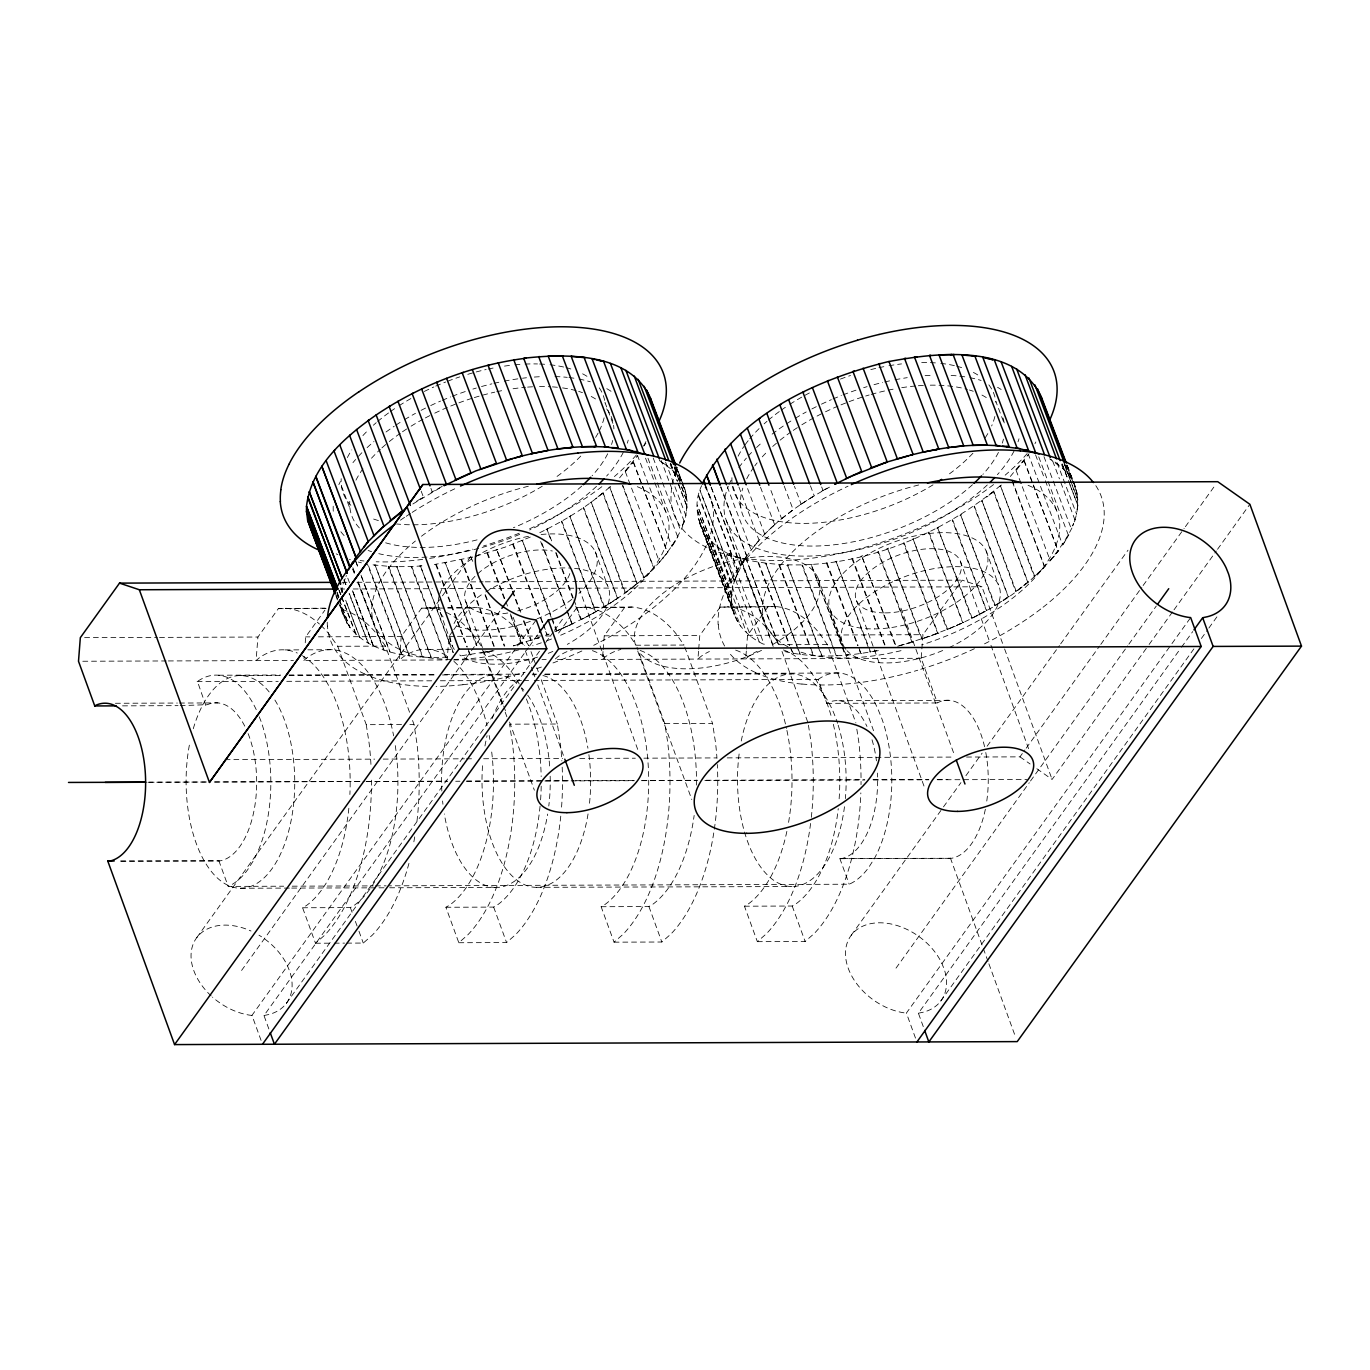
<?xml version="1.0" encoding="UTF-8"?>
<svg xmlns="http://www.w3.org/2000/svg" width="1370" height="1370" viewBox="0 0 1370 1370"><rect width="100%" height="100%" fill="white"/><g stroke="black" fill="none" stroke-linecap="round" stroke-linejoin="round"><path stroke-width="0.75" stroke-dasharray="5 3.75" d="M773.194 646.469L739.663 557.864C708.461 550.209 687.089 516.079 701.628 485.665M697.279 509.828L731.494 601.105C732.042 620.884 747.284 637.187 764.957 644.859M325.221 608.126L278.315 608.657L257.92 637.033L256.087 660.631L259.101 657.994A131.948 67.37 89.8 0 1 297.273 653.045M452.597 631.347L449 636.365L447.151 659.963L303.849 660.46L304.157 656.538M305.236 642.77L305.681 636.862L324.878 610.164M439.445 607.732L421.617 608.16L401.222 636.536L399.389 660.135L402.42 657.48A131.948 67.37 89.8 0 1 449.052 657.429M603.023 651.538L602.406 659.415L605.42 656.761A131.948 67.37 89.8 0 1 620.798 649.5M603.177 649.585L604.238 635.817L624.634 607.441L632.084 607.047A173.613 88.639 89.8 0 1 675.975 633.642L684.041 645.047L636.279 645.219L628.213 633.796A173.613 88.639 89.8 0 0 584.305 607.218L576.873 607.595L556.477 635.988M698.546 651.212L697.947 659.073L700.96 656.435A131.948 67.37 89.8 0 1 709.403 651.521M698.7 649.243L699.779 635.474L720.175 607.098L775.386 606.533A173.613 88.639 89.8 0 1 819.277 633.128L827.343 644.551L855.89 722.949M746.325 651.041L745.708 658.901L748.739 656.264A131.948 67.37 89.8 0 1 757.165 651.349M746.479 649.072L747.54 635.303L767.936 606.927L775.386 606.533M984.585 746.753A79.169 40.415 89.8 0 0 938.998 702.074L937.405 702.964L921.137 658.285L922.969 634.687L962.185 580.144L981.965 586.771L1003.885 646.982M1067.076 465.046L1075.279 486.71C1079.2 499.571 1078.258 513.63 1072.607 525.943L1075.245 519.453M731.494 601.105L731.94 591.206L734.406 581L700.07 490.597M684.486 520.84L681.849 527.313L685.873 515.685L687.124 501.317L674.468 467.855M687.072 506.164L685.702 515.326M1077.83 504.794L1076.46 513.938M680.65 480.185L680.993 481.178L672.961 470.441L659.432 460.577L667.43 466.023M1071.426 478.815L1063.719 469.071L1052.109 460.628M619.582 477.856L637.752 455.491M554.764 631.793C605.626 609.581 659.056 578.38 682.74 526.183M720.603 487.018L746.667 555.929L734.371 574.458M746.085 556.768L741.667 564.543C761.651 529.865 795.508 505.547 830.22 486.744M1010.341 476.469L1029.041 453.71M899.114 645.698C967.374 626.261 1041.2 591.206 1073.515 524.813M341.181 592.593L343.373 582.969M743.396 561.751L743.602 560.707L734.885 579.938L737.899 571.975M734.149 581.582L735.878 576.239M731.563 596.258L697.381 505.29M764.751 534.214L746.907 486.761M672.019 546.065L672.738 544.815M1062.777 544.678L1063.497 543.428M687.124 501.317L685.342 490.58L676.677 467.512M1076.7 493.303L1076.546 491.128M706.766 535.773L740.536 626.141M698.717 495.426L732.933 587.113M346.011 576.496L346.387 575.486M447.476 657.069C407.866 659.398 350.138 652.017 341.096 606.636M684.88 489.176L683.27 486.162M1075.279 486.71L1074.029 484.774M644.277 577.335L653.199 568.841M1035.052 575.948L1043.957 567.454M345.206 578.602L344.127 581.325M754.904 544.935L754.442 546.048L758.843 540.619M1068.857 534.831L1063.308 544.284M645.886 441.619L643.831 445.644M781.482 518.87L792.75 510.154M626.107 470.852L632.666 462.58M1016.865 469.482L1023.441 461.193M757.85 541.886L758.261 540.996M686.593 508.493L687.072 507.619M1034.949 443.692L1035.857 441.962M1077.368 507.123L1077.83 506.232M699.967 523.563L734.337 615.01M672.533 545.654L678.099 536.218M686.182 493.834L686.849 501.009L680.136 483.285M1076.94 492.446L1077.608 499.622L1064.199 464.19M539.78 532.69C565.159 520.275 589.665 505.53 610.472 486.316M625.867 592.285L636.348 584.151M727.059 554.781C821.829 584.065 927.473 546.613 1001.23 484.929M1016.643 590.898L1027.106 582.764M750.589 550.5L751.702 549.284M740.536 566.221L711.081 486.692M800.988 504.246L813.66 496.094M773.091 526.337L774.341 525.104M196.8 937.577L441.174 597.594M442.424 595.847L472.359 554.216M453.795 629.686L469.396 607.989L476.828 607.595A173.613 88.639 89.8 0 1 520.737 634.19L528.786 645.595L524.641 645.612M241.582 970.439L500.632 610.061M261.088 1040.429L251.96 1015.375L516.284 647.65M517.535 645.904L536.235 619.891M268.845 1028.938L263.982 1015.53L528.306 647.804M529.556 646.058L538.273 633.916M286.364 1003.319L539.472 651.195M545.705 642.513L553.189 632.101M554.439 630.371L563.173 618.23M851.232 935.265L942.252 808.642M943.485 806.896L960.952 782.612M965.936 775.677L982.136 753.123M987.136 746.188L1059.455 645.578M1060.688 643.849L1128.024 550.175M966.535 757.045L1019.965 756.856L1024.931 749.921M1026.181 748.191L1099.562 646.092M1100.812 644.362L1141.861 587.25M1143.111 585.521L1184.159 528.426M1185.392 526.697L1215.258 485.151M896.014 968.128L1029.264 782.732M1030.514 781.003L1127.664 645.869M1128.897 644.123L1156.297 606.019M1036.867 768.741L1052.091 779.444L1147.872 646.195M1149.122 644.465L1172.754 611.585M1174.004 609.838L1216.286 551.014M1217.536 549.284L1249.868 504.28M915.502 1038.118L906.392 1013.064L1170.716 645.321M1171.966 643.592L1190.667 617.579M923.277 1026.627L918.397 1013.218L1180.238 648.952M1181.488 647.222L1192.705 631.604M940.796 1001.008L1193.904 648.866M1201.387 638.471L1207.621 629.789M1208.871 628.059L1218.838 614.188M683.424 523.271L684.092 522.381M1074.183 521.901L1074.851 520.994M637.101 456.707L637.684 455.936L671.951 546.51M1027.86 455.337L1028.459 454.549L1062.726 545.123M625.508 471.229L626.518 469.978M659.775 561.803L666.933 553.155M1016.283 469.859L1017.276 468.591M1050.55 560.433L1057.691 551.767M673.287 543.873L675.033 541.732M1064.062 542.486L1065.792 540.345M591.617 501.711L590.196 502.876M604.975 606.328L616.757 598.724M982.376 500.324L980.954 501.506M995.733 604.958L1007.515 597.354M654.535 567.642L653.832 568.413L622.562 485.716M764.1 534.779L773.707 525.446M1045.293 566.272L1044.608 567.043L1011.831 480.408M633.248 462.135L667.515 552.709L668.029 551.922M1024.006 460.748L1058.274 551.322L1058.804 550.552M412.849 503.989L441.054 487.258M822.788 490.648L829.997 486.555M791.261 511.335L792.083 510.445M746.667 555.929L720.894 486.778M570.708 515.754L569.098 516.867M961.466 514.384L959.856 515.48M582.027 619.171L594.871 612.27M972.786 617.784L985.629 610.883M637.889 583.003L637.05 583.757L602.783 493.2M780.746 519.418L781.585 518.665L769.666 487.155M1028.647 581.633L1027.808 582.387L993.541 491.813M421.207 498.594L422.902 497.481M811.965 497.224L812.958 496.351M303.849 660.46L306.88 657.823A131.948 67.37 89.8 0 1 393.618 735.827M348.853 808.249A131.948 67.37 89.8 0 1 306.469 905.501L302.599 907.762L315.494 943.228L324.519 935.333A173.613 88.639 89.8 0 0 371.407 778.126M346.661 943.125L363.273 943.057L372.28 935.162A173.613 88.639 89.8 0 0 409.767 860.291M491.71 752.027A131.948 67.37 89.8 0 1 449.771 905.005L445.901 907.265L458.813 942.731L467.821 934.837A173.613 88.639 89.8 0 0 512.431 742.814L509.554 724.182L557.333 724.011L560.21 742.643A173.613 88.639 89.8 0 1 561.854 760.966M458.813 942.731L506.575 942.56L515.582 934.665A173.613 88.639 89.8 0 0 560.947 814.414M592.371 650.647A131.948 67.37 89.8 0 1 648.387 768.536A131.948 67.37 89.8 0 1 605.026 904.457L601.139 906.717L614.051 942.166L623.076 934.289A173.613 88.639 89.8 0 0 667.687 742.266L664.81 723.634L636.999 647.222M614.051 942.166L661.83 942.012L670.838 934.117A173.613 88.639 89.8 0 0 717.332 764.529M786.86 831.402A131.948 67.37 89.8 0 1 748.328 903.943L744.458 906.204L757.353 941.669L766.378 933.775A173.613 88.639 89.8 0 0 811.074 819.585M757.353 941.669L805.132 941.498L814.14 933.604A173.613 88.639 89.8 0 0 860.839 792.905M631.587 463.831L632.615 462.974M665.854 554.405L666.882 553.548M1022.362 462.461L1023.373 461.604M1056.612 553.035L1057.64 552.161M608.828 487.977L610.66 486.418M999.603 486.59L1001.419 485.031M662.395 558.566L663.731 557.487M1053.153 557.179L1054.489 556.117M547.76 528.597L545.979 529.608M557.556 630.491L571.187 624.463M938.518 527.21L936.755 528.221M948.331 629.121L961.946 623.076M602.081 493.577L595.488 498.646L597.132 497.738M992.839 492.19L986.246 497.276L987.907 496.351M618.486 597.68L617.493 598.399L583.243 507.825M800.149 504.742L801.125 504.023L794.429 486.316M1009.245 596.31L1008.269 597.012L974.001 506.455M549.147 634.036L545.465 635.286M651.863 570.074L653.028 569.252M1042.621 568.687L1043.803 567.882M647.565 574.133L649.072 573.139M1038.323 572.763L1039.83 571.752M530.241 537.091L504.965 547.195L474.277 556.665M914.064 538.547L912.163 539.438M922.883 638.694L936.977 633.659M416.771 501.146L422.2 497.738M431.122 492.481L432.218 491.813L430.728 487.874M596.738 611.328L595.642 611.996L561.375 521.422M821.897 491.094L822.976 490.426L821.486 486.504M987.496 609.958L986.4 610.609L952.15 520.035M539.163 637.512L513.408 645.681M302.599 907.762L350.36 907.591L354.248 905.33A131.948 67.37 89.8 0 0 395.039 744.013M445.901 907.265L493.662 907.094L497.55 904.834A131.948 67.37 89.8 0 0 540.328 803.334M601.139 906.717L648.918 906.546L652.788 904.286A131.948 67.37 89.8 0 0 694.162 815.424M744.458 906.204L792.22 906.032L796.09 903.772A131.948 67.37 89.8 0 0 838.252 808.625M600.522 494.741L601.807 494.005M634.789 585.315L636.074 584.579M991.281 493.371L992.582 492.618M1025.548 583.928L1026.849 583.192M180.189 705.653L207.401 704.659A79.169 40.415 89.8 0 1 245.076 726.768M534.283 680.445L818.096 679.434L826.812 703.358L828.405 702.467A79.169 40.415 89.8 0 1 866.97 726.46M629.738 589.22L631.399 588.295M1020.513 587.833L1022.157 586.925M497.858 549.507L495.889 550.26M513.408 645.955L520.514 643.746M888.633 548.12L886.647 548.89M897.692 646.297L911.29 642.376M442.185 486.384L432.029 492.018M205.825 705.55L197.468 681.455A106.894 54.577 89.8 0 1 256.395 709.985M818.096 679.434L818.455 679.263A106.894 54.577 89.8 0 1 877.382 707.776L881.869 718.719A106.894 54.577 89.8 0 1 874.214 858.784L868.666 867.518A106.894 54.577 89.8 0 1 849.194 884.215L388.258 885.842M573.139 623.658L571.958 624.24L566.752 610.472M963.898 622.271L962.733 622.87L928.466 532.296M615.01 599.82L616.397 599.169M1005.786 598.433L1007.155 597.782M521.405 540.825L523.306 539.934M609.342 603.468L611.106 602.663M1000.1 602.081L1001.864 601.276M472.65 557.093L434.307 564.56M862.792 555.723L860.771 556.34M548.223 634.378L546.99 634.892L543.256 625.045M938.981 632.991L937.748 633.505L903.481 542.931M492.635 650.784L458.248 656.264M876.646 650.699C845.41 656.983 812.77 658.525 781.79 650.853L808.112 723.12M592.987 613.263L594.426 612.698M983.746 611.876L985.184 611.311M586.805 616.551L588.638 615.883M977.563 615.181L979.396 614.496M446.346 562.573L444.342 563.019M837.104 561.203L835.101 561.649M522.535 643.249L521.268 643.677L510.085 614.137M913.293 641.862L912.026 642.29L877.759 551.716M446.637 657.069L445.438 657.172L411.171 566.598L392.573 566.701L371.219 564.697M569.184 625.319L570.656 624.874M959.942 623.932L961.415 623.487M469.996 557.727L472.016 557.111M562.642 628.213L564.491 627.665M953.4 626.826L955.267 626.278M421.943 565.896L411.171 566.598M812.187 564.406L810.235 564.68M423.604 657.069L422.474 657.052L388.224 566.478M846.968 655.1L848.441 654.723L846.437 654.98M934.922 634.361L936.395 634.036M263.982 1015.53L268.657 1014.536A55.553 39.045 35.7 0 0 289.806 971.604L287.426 965.679A55.553 39.045 35.7 0 0 258.964 935.179M918.397 1013.218L923.089 1012.225A55.553 39.045 35.7 0 0 944.238 969.292L941.858 963.35A55.553 39.045 35.7 0 0 878.821 922.798A55.553 39.045 35.7 0 0 847.174 965.011A55.553 39.045 35.7 0 0 904.697 1012.927L906.392 1013.064M537.382 638.146L539.232 637.769L532.125 640.081M928.158 636.776L929.99 636.382M480.613 653.147L494.005 650.716M397.797 566.649L395.93 566.752M788.555 565.279L786.705 565.365M878.341 650.647L871.371 651.76M471.16 654.723L469.91 654.928L467.684 649.038M861.935 653.353L860.685 653.558L858.442 647.65M402.592 654.723L401.564 654.586L367.314 564.012M518.442 644.294L519.881 644.088M909.218 642.924L910.639 642.718M419.46 566.05L421.412 565.793M902.368 644.79L904.166 644.568M375.996 565.176L374.267 565.074M766.755 563.789L765.042 563.704M837.395 655.699L836.197 655.785L801.929 565.211M384.062 650.065L357.844 582.866M120.92 861.25L219.885 860.874A79.169 40.415 89.8 0 0 253.364 813.746A79.169 40.415 89.8 0 0 248.038 733.412M985.355 809.242A79.169 40.415 89.8 0 1 951.465 858.288L839.81 858.442L840.872 858.682A79.169 40.415 89.8 0 0 877.502 773.091M485.888 652.086L487.583 652.034M747.54 560.279L739.663 557.864M341.969 582.336L348.374 582.301M356.936 582.284L483.113 581.839M485.254 581.822L577.215 581.496M579.356 581.496L962.185 580.144M340.359 589.031L344.641 589.014M353.186 588.98L432.321 588.706M440.883 588.672L481.521 588.535M490.066 588.501L981.965 586.771M447.75 607.698L476.828 607.595M584.305 607.218L632.084 607.047M278.315 608.657L326.094 608.486M421.617 608.16L469.396 607.989M576.873 607.595L624.634 607.441M720.175 607.098L767.936 606.927M84.615 637.649L157.362 637.392M159.502 637.392L257.92 637.033M305.681 636.862L309.928 636.862M318.422 636.827L401.222 636.536M449 636.365L455.319 636.331M457.426 636.331L543.822 636.022M545.928 636.022L552.264 635.988M604.238 635.817L699.779 635.474M747.54 635.303L922.969 634.687M320.94 625.422A173.613 88.639 89.8 0 1 329.656 634.858L337.722 646.28L385.484 646.109L409.63 712.451M827.343 644.551L779.581 644.705L771.515 633.3A173.613 88.639 89.8 0 0 727.607 606.704M285.046 649.911L299.585 649.86M307.89 649.825L332.807 649.74M428.348 649.397L453.264 649.312M82.782 661.248L166.215 660.956M168.356 660.939L293.471 660.511M453.487 659.946L533.564 659.655M541.989 659.621L546.202 659.604M921.137 658.285L554.644 659.587L557.659 656.932A131.948 67.37 89.8 0 1 573.037 649.671M218.498 675.222L280.388 674.999M288.916 674.965L436.174 674.451M444.702 674.417L523.665 674.143M532.194 674.108L536.458 674.091M545.003 674.057L839.485 673.012M240.212 675.598L280.662 675.478M289.19 675.444L433.965 674.999M442.476 674.965L495.7 674.811M544.644 674.656L791.62 673.903M197.109 681.626L278.196 681.352M286.741 681.318L431.858 680.804M440.387 680.77L521.473 680.479M523.614 680.479L532.142 680.445M115.405 703.272L177.329 703.05M179.47 703.05L217.916 702.913M838.902 700.721L949.496 700.327M122.529 705.858L178.049 705.653M826.812 703.358L937.405 702.964M337.722 646.28L366.252 724.679L401.564 724.559M409.87 724.524L414.031 724.507L416.908 743.156A173.613 88.639 89.8 0 1 416.754 822.993M664.81 723.634L712.571 723.463L715.448 742.095A173.613 88.639 89.8 0 1 716.972 758.363M225.091 759.665L374.661 759.134M383.206 759.1L464.396 758.809M466.536 758.809L475.082 758.774M483.627 758.74L562.693 758.466M579.784 758.398L635.337 758.209M643.883 758.175L716.544 757.918M727.23 757.884L953.725 757.079M147.977 782.236L205.723 782.03M214.268 781.996L363.975 781.465M366.115 781.465L447.391 781.174M466.639 781.106L543.633 780.831M545.774 780.831L573.568 780.729M575.708 780.712L633.454 780.506M641.999 780.489L697.604 780.283M706.167 780.249L864.436 779.701M872.981 779.667L928.586 779.479M937.149 779.444L947.834 779.41M149.159 782.201L206.459 782.013M214.953 781.996L364.163 781.534M366.287 781.534L447.356 781.277M455.679 781.26L459.926 781.242M466.571 781.225L542.726 780.986M544.866 780.986L634.464 780.712M641.503 780.677L696.97 780.506M704.865 780.489L864.881 779.992M873.409 779.975L928.877 779.804M937.405 779.77L1027.021 779.496M120.577 860.976L219.166 860.891M840.153 858.699L950.746 858.305M218.823 860.634L228.208 886.407L283.693 886.202M292.221 886.184L373.308 885.893M375.449 885.876L386.117 885.842M240.623 888.239L289.601 888.085M291.724 888.085L376.887 887.829M379.028 887.811L387.539 887.794M389.662 887.777L496.128 887.452A106.329 54.32 89.8 0 0 547.64 814.054M536.526 887.332L792.031 886.544M315.494 943.228L332.122 943.176M334.194 943.159L344.572 943.125M814.362 655.682L813.249 655.665L810.269 647.787M1049.728 458.881L1051.458 460.183M368.427 643.232L349.076 593.638M251.96 1015.375L250.265 1015.239A55.553 39.045 35.7 0 1 212.521 997.137M1051.698 459.978L1050.636 459.549M729.217 553.514L730.535 553.96M793.35 653.336L790.096 647.291M1062.88 468.506L1068.377 474.705M672.105 469.876L677.602 476.075M356.063 634.344L341.318 596.481M745.725 559.713L747.266 559.987M358.324 562.042L361.423 562.813M1057.126 463.985L1058.188 464.653M666.351 465.372L667.378 465.663M737.574 621.689L703.358 530.687M350.377 559.731L349.384 559.303M336.198 553.84L337.859 554.662M1076.563 491.659L1066.888 466.023M732.847 609.907L698.357 518.716M716.938 545.825L750.623 636.262M700.241 524.025L699.693 523.117M1019.965 756.856L1030.103 763.981M1055.02 462.067L1058.137 464.276M759.203 641.845L724.61 551.031M731.683 595.71L697.261 504.999M697.518 510.856L731.785 601.413M1074.988 520.035L1060.123 480.733M734.406 581L700.036 490.289M684.212 521.422L661.196 460.491M481.024 645.767L472.958 634.344A173.613 88.639 89.8 0 0 444.394 611.551M385.484 646.109L377.418 634.687A173.613 88.639 89.8 0 0 339.315 608.914M1074.885 486.453L1074.388 485.494M684.127 487.823L683.63 486.881M698.666 496.539L732.95 586.394M259.238 716.801L260.882 720.911A106.894 54.577 89.8 0 1 253.227 860.976L247.679 869.71A106.894 54.577 89.8 0 1 228.208 886.407M1067.042 465.355L1073.755 483.096M1064.439 463.368L1068.908 475.202M711.047 487.018L740.947 565.622M705.327 484.723L738.122 571.204M698.563 518.973L732.83 609.393M676.266 466.725L682.996 484.466M674.417 466.725L678.15 476.572M336.095 595.042L337.585 598.981M340.565 606.841L342.055 610.78M1067.453 466.125L1075.638 487.788M1066.22 465.081L1071.768 479.791M1065.124 465.046L1068.857 474.893M1064.49 464.498L1077.899 499.947M1062.212 464.122L1077.865 505.462L1068.771 481.675M1062.092 463.933L1068.035 479.705M1061.664 464.601L1063.206 468.951M1057.092 462.752L1076.632 514.315M1052.708 461.073L1059.438 478.849M1043.974 456.638L1071.545 529.488M1038.717 456.826L1068.446 535.413M1035.532 454.789L1044.591 478.764M1045.361 480.75L1057.452 512.722M1016.095 470.321L1050.362 560.895M1034.761 576.428L1000.494 485.853L1034.282 576.736M1016.249 591.378L981.982 500.803L1015.735 591.669M995.236 605.42L960.627 514.949L994.688 605.677M972.221 618.23L937.611 527.741L971.638 618.452M947.68 629.532L913.088 539.009L947.098 629.703M922.181 639.071L887.606 548.514L921.599 639.191M895.552 644.654L861.747 556.049L895.004 644.739M851.883 558.446L884.66 645.082M810.423 485.785L814.157 495.632M870.601 652.051L836.077 561.426L870.07 652.069M826.418 562.984L857.706 645.681M784.205 486.042L793.144 509.674M841.933 645.338L811.177 564.543L841.471 645.304M842.687 647.308L845.667 655.185M760.487 487.223L774.632 524.624M822.051 655.99L787.596 565.313L821.606 655.905M778.982 565.091L809.516 645.818M738.909 487.001L759.031 540.157M800.268 654.449L766.018 563.875L799.892 654.312M740.793 507.345L732.231 484.706A138.884 68.106 -20.7 0 1 732.128 475.373M758.072 562.625L789.36 645.321M727.282 486.727L751.12 549.918M778.605 644.671L746.479 559.851L779.05 646.452M726.254 520.394L764.785 622.288M740.142 557.915L773.519 646.452M705.071 484.929L737.848 571.564M729.902 553.908L764.169 644.465M711.921 541.527L746.513 632.546M699.488 522.689L734.149 614.017M676.318 467.547L681.524 481.315M682.277 483.285L685.925 494.69M675.838 466.947L681.335 481.212M682.072 483.182L685.771 492.515M675.598 466.862L680.993 481.178M675.102 468.403L678.081 476.28M674.177 467.53L679.4 481.315M670.701 463.539L677.414 481.247M678.15 483.216L687.089 506.849L678.013 483.062M670.581 463.334L677.277 481.093M670.153 464.019L672.447 470.321M665.597 462.169L685.873 515.685M653.216 458.008L680.77 530.858M647.959 458.214L677.739 536.971M645.527 458.162L666.676 514.11M612.87 423.364L605.026 402.609A138.884 68.106 -20.7 0 1 605.335 406.256M625.337 471.691L659.604 562.265M643.986 577.797L609.736 487.223L643.523 578.123M625.473 592.748L591.223 502.191L624.96 593.039M604.478 606.79L569.869 516.336L603.93 607.047M551.665 540.859L546.835 529.111L551.288 540.944M556.134 552.675L573.259 597.954M573.996 599.923L581.445 619.617M540.671 541.561L565.998 608.503M556.922 630.919L522.312 540.396L551.151 617.288M512.722 544.318L542.52 623.076M512.055 589.254L496.83 549.901L511.626 589.323M512.808 591.223L520.994 612.887M523.974 620.764L531.423 640.458M487.001 553.103L504.879 600.351M472.77 561.375L470.972 557.419L472.462 561.375M485.425 594.854L504.794 646.041M461.125 559.833L493.902 646.469M421.155 491.111L423.381 497.019M476.863 645.544L445.301 562.813L476.349 645.561M435.66 564.371L466.93 647.068M453.419 652.634L420.402 565.93L452.922 652.599M431.276 657.377L396.838 566.701L430.848 657.292M409.51 655.836L375.106 565.125L409.133 655.699M341.455 486.093L350.035 508.732M355.806 561.392L358.05 567.3M361.029 575.177L390.073 651.966M352.861 567.728L354.385 571.718M358.152 581.719L374.027 623.675M353.083 569.149L354.573 573.071M358.272 582.918L383.497 649.791M352.638 569.098L354.128 573.037M349.555 582.849L346.507 574.784M352.535 590.727L373.393 645.852M344.23 579.938L346.456 585.846M349.436 593.707L367.999 642.872M343.853 579.87L346.096 585.778M342.74 592.354L340.428 586.343L342.671 592.131M359.865 637.649L345.634 600.077L359.711 637.375M339.041 590.162L340.89 594.597M341.627 596.567L355.755 633.933M339.092 590.573L340.582 594.511M337.123 592.319L339.366 598.21M337.02 592.645L339.246 598.553M337.106 594.049L338.595 597.988M339.349 599.957L349.778 627.529M337.089 593.792L338.578 597.731M339.315 599.7L349.71 627.237M340.342 605.454L347.209 623.624L340.102 605.352M335.941 595.727L337.397 599.974M338.167 601.635L343.579 616.397M1024.161 460.406L1058.274 551.134M1012.053 480.048L1044.642 566.837M993.849 491.453L1027.911 582.181M974.378 506.095L1008.406 596.806M952.595 519.71L986.606 610.404M928.963 531.988L962.956 622.665M904.012 542.657L938.022 633.317M878.324 551.476L912.334 642.102M852.465 558.258L884.986 644.928M827 562.83L858.065 645.544M858.802 647.513L861.011 653.421M842.207 647.274L845.17 655.151M802.512 565.108L836.539 655.682M779.53 565.056L809.893 645.749M810.629 647.702L813.592 655.579M758.586 562.642L789.702 645.27M790.456 647.239L792.665 653.147M633.402 461.793L667.498 552.521M622.768 485.374L653.884 568.225M603.091 492.84L637.136 583.551M583.62 507.482L617.647 598.193M561.82 521.097L595.83 611.791M555.723 552.778L572.746 598.142M575.691 606.019L580.88 619.822M541.886 543.222L566.272 608.28M567.026 610.249L572.198 624.052M551.887 619.257L556.323 631.09M513.253 544.044L542.811 622.87M543.547 624.84L547.246 634.687M512.363 591.292L519.761 611.003M523.443 620.867L530.841 640.578M487.566 552.863L507.517 606.054M510.479 613.931L521.559 643.489M485.014 594.871L504.228 646.109M461.707 559.628L494.228 646.297M436.242 564.217L467.29 646.914M468.043 648.883L470.252 654.792M411.736 566.495L445.781 657.052M388.772 566.426L422.833 656.966M368.564 565.981L401.907 654.517M355.72 561.238L357.93 567.146M361.629 576.976L389.765 651.778M986.143 550.928L998.524 584.939M1004.621 648.986L1052.091 779.444M960.319 561.118L990.236 643.335M990.972 645.338L1029.658 751.616M900.963 608.177L954.787 756.052M856.438 600.454L925.041 788.949M950.403 858.048L988.164 961.808M988.9 963.795L1015.769 1037.621M830.614 610.643L842.995 644.654M818.078 578.226L873.563 730.707M839.81 858.442L849.194 884.215M792.22 906.032L805.132 941.498M684.777 647.068L712.571 723.463M637.735 651.092L691.781 799.549M595.265 551.785L607.646 585.795M579.133 588.449L638.249 750.88M648.918 906.546L661.83 942.012M530.995 651.623L536.115 665.7M536.835 667.721L538.307 671.728M541.236 679.777L557.333 724.011M513.151 617.271L523.135 644.705M525.327 650.733L532.639 670.803M533.358 672.824L534.831 676.831M537.742 684.863L564.063 757.165M465.766 601.721L502.978 703.992M503.715 705.995L506.626 714.01M509.554 722.041L534.369 790.216M482.48 649.791L502.242 704.077M505.17 712.109L508.099 720.158M440.13 612.322L452.511 646.332M493.662 907.094L506.575 942.56M412.558 720.5L414.031 724.507M350.36 907.591L352.518 913.499M355.378 921.393L358.255 929.271M358.974 931.24L363.273 943.057M856.832 729.165L858.75 741.581A173.613 88.639 89.8 0 1 861.028 784.65M808.437 725.192L810.989 741.752A173.613 88.639 89.8 0 1 811.297 817.582M366.252 724.679L369.129 743.311A173.613 88.639 89.8 0 1 371.013 765.744M453.949 661.385A131.948 67.37 89.8 0 1 487.018 725.535M489.158 735.485A131.948 67.37 89.8 0 1 489.895 739.56M484.894 651.024A131.948 67.37 89.8 0 1 520.412 686.164M521.319 687.894A131.948 67.37 89.8 0 1 523.066 691.439M526.371 698.94A131.948 67.37 89.8 0 1 541.184 776.567M541.201 786.157A131.948 67.37 89.8 0 1 540.482 801.433M414.733 836.882A173.613 88.639 89.8 0 1 413.312 844.656M640.132 650.476A131.948 67.37 89.8 0 1 696.439 785.609M985.783 752.524A79.169 40.415 89.8 0 1 986.417 803.402M872.022 739.783A79.169 40.415 89.8 0 1 876.44 760.847M735.673 650.133A131.948 67.37 89.8 0 1 786.483 728.412M786.911 730.415A131.948 67.37 89.8 0 1 788.418 823.319M783.434 649.962A131.948 67.37 89.8 0 1 831.847 718.496M833.337 724.302A131.948 67.37 89.8 0 1 838.868 802.272M429.067 607.766A173.613 88.639 89.8 0 1 440.592 610.112M562.179 767.131A173.613 88.639 89.8 0 1 561.306 810.355M845.872 649.329A83.33 41.288 -20 0 1 893.223 581.548A83.33 41.288 -20 0 1 995.168 579.698A83.33 41.288 -20 0 1 949.581 647.428M942.68 650.527A83.33 41.288 -20 0 1 847.105 650.75M541.133 534.488A83.33 41.288 -20 0 1 578.996 593.33M571.838 599.341A83.33 41.288 -20 0 1 535.43 619.48M530.327 621.381A83.33 41.288 -20 0 1 454.36 625.062M443.109 616.945A83.33 41.288 -20 0 1 439.256 595.676M439.736 594.169A83.33 41.288 -20 0 1 471.64 559.046M475.099 556.854A83.33 41.288 -20 0 1 531.012 535.875M574.578 568.379A83.33 41.288 -20 0 1 567.283 644.379M552.846 651.435A83.33 41.288 -20 0 1 547.812 653.49M537.537 657.12A83.33 41.288 -20 0 1 459.738 654.98M454.343 649.466A83.33 41.288 -20 0 1 450.507 637.495M454.035 623.555A83.33 41.288 -20 0 1 484.021 593.056M485.733 591.96A83.33 41.288 -20 0 1 570.622 568.071M302.393 655.716A131.948 67.37 89.8 0 1 349.881 794.497M635.543 645.116A97.219 48.173 -20 0 1 702.416 570.622A97.219 48.173 -20 0 1 813.42 571.05A97.219 48.173 -20 0 1 770.711 645.63M761.532 650.373A97.219 48.173 -20 0 1 639.516 652.582M211.185 995.921A55.553 39.045 35.7 0 1 195.362 939.683A55.553 39.045 35.7 0 1 251.001 931.018M285.765 608.263A173.613 88.639 89.8 0 1 319.433 624.035M569.817 573.585A55.553 27.52 -20 0 1 514.675 611.636M507.773 613.006A55.553 27.52 -20 0 1 469.927 582.216A55.553 27.52 -20 0 1 552.35 550.997M705.036 487.052A202.88 99.496 -20.7 0 1 713.325 511.695A202.332 99.205 -20.7 0 1 712.862 523.546A202.948 99.53 -20.7 0 1 706.714 544.506A202.88 99.496 -20.7 0 1 679.571 583.826A202.948 99.53 -20.7 0 1 651.281 609.41A202.332 99.205 -20.7 0 1 634.533 621.552A202.88 99.496 -20.7 0 1 593.707 645.304M462.889 684.709A202.948 99.53 -20.7 0 0 505.359 677.345A202.332 99.205 -20.7 0 0 525.172 672.156M637.307 486.692A156.248 76.617 -20.7 0 1 558.258 636.245M551.545 638.985A156.248 76.617 -20.7 0 1 546.442 640.937M541.321 642.804A156.248 76.617 -20.7 0 1 532.724 645.715M518.905 649.825A156.248 76.617 -20.7 0 1 454.515 659.381M450.833 659.381A156.248 76.617 -20.7 0 1 415.418 540.996M421.463 536.235A156.248 76.617 -20.7 0 1 528.717 486.144M581.856 650.99A202.88 99.496 -20.7 0 1 552.11 663.268M541.39 667.053A202.88 99.496 -20.7 0 1 535.995 668.834M462.94 684.726A202.88 99.496 -20.7 0 1 436.105 686.421M427.56 686.404A202.88 99.496 -20.7 0 1 411.171 685.497A202.948 99.53 -20.7 0 1 378.462 679.229A202.332 99.205 -20.7 0 1 364.643 674.023M364.762 674.006A202.88 99.496 -20.7 0 1 327.498 626.073M406.239 516.302A202.88 99.496 -20.7 0 1 410.64 513.373M412.13 512.414A202.88 99.496 -20.7 0 1 457.203 487.651M400.434 520.189A202.332 99.205 -20.7 0 1 406.171 516.233M327.379 626.09A202.332 99.205 -20.7 0 1 327.259 622.203M628.231 440.147A156.248 76.617 -20.7 0 1 627.254 443.195M623.264 452.442A156.248 76.617 -20.7 0 1 606.619 476.058M596.515 486.35A156.248 76.617 -20.7 0 1 529.659 529.967M519.727 534.351A156.248 76.617 -20.7 0 1 482.103 547.452M478.644 548.394A156.248 76.617 -20.7 0 1 378.771 553.668M371.544 551.63A156.248 76.617 -20.7 0 1 368.136 550.466M344.11 535.567A156.248 76.617 -20.7 0 1 340.531 531.269M333.27 511.215A156.248 76.617 -20.7 0 1 333.252 505.599M338.852 484.655A156.248 76.617 -20.7 0 1 340.359 481.538M352.946 462.649A156.248 76.617 -20.7 0 1 355.618 459.498M358.426 456.364A156.248 76.617 -20.7 0 1 362.005 452.597M367.109 447.63A156.248 76.617 -20.7 0 1 373.976 441.517M386.049 431.995A156.248 76.617 -20.7 0 1 394.217 426.258M395.896 425.128A156.248 76.617 -20.7 0 1 402.797 420.71M404.561 419.631A156.248 76.617 -20.7 0 1 415.47 413.346M421.087 410.349A156.248 76.617 -20.7 0 1 425.864 407.917M430.711 405.554A156.248 76.617 -20.7 0 1 440.575 401.067M442.236 400.348A156.248 76.617 -20.7 0 1 450.627 396.906M452.323 396.238A156.248 76.617 -20.7 0 1 465.988 391.306M472.89 389.08A156.248 76.617 -20.7 0 1 476.332 388.018M481.521 386.528A156.248 76.617 -20.7 0 1 491.899 383.84M493.971 383.343A156.248 76.617 -20.7 0 1 502.208 381.545M504.263 381.134A156.248 76.617 -20.7 0 1 518.494 378.754M522.501 378.223A156.248 76.617 -20.7 0 1 526.474 377.76M534.317 377.058A156.248 76.617 -20.7 0 1 542.006 376.63M554.987 376.562A156.248 76.617 -20.7 0 1 567.249 377.349M568.944 377.538A156.248 76.617 -20.7 0 1 577.13 378.719M579.116 379.079A156.248 76.617 -20.7 0 1 590.316 381.802M606.773 388.669A156.248 76.617 -20.7 0 1 613.726 393.241M613.589 425.265A138.884 68.106 -20.7 0 1 613.897 428.896M612.681 440.489A138.884 68.106 -20.7 0 1 611.551 444.479M607.681 453.812A138.884 68.106 -20.7 0 1 592.114 475.75M581.685 486.11A138.884 68.106 -20.7 0 1 513.39 527.741M477.068 539.866A138.884 68.106 -20.7 0 1 384.97 542.606M359.385 527.929A138.884 68.106 -20.7 0 1 349.761 501.317M355.943 480.185A138.884 68.106 -20.7 0 1 362.947 468.746M371.493 458.231A138.884 68.106 -20.7 0 1 380.346 449.326M381.939 447.87A138.884 68.106 -20.7 0 1 387.778 442.818M389.303 441.568A138.884 68.106 -20.7 0 1 400.759 432.971M402.472 431.79A138.884 68.106 -20.7 0 1 407.712 428.296M411.103 426.156A138.884 68.106 -20.7 0 1 423.553 418.929M425.385 417.936A138.884 68.106 -20.7 0 1 432.869 414.082M434.769 413.158A138.884 68.106 -20.7 0 1 472.342 398.208M474.345 397.591A138.884 68.106 -20.7 0 1 494.724 392.162M496.745 391.717A138.884 68.106 -20.7 0 1 504.794 390.108M513.065 388.755A138.884 68.106 -20.7 0 1 525.549 387.282M527.587 387.111A138.884 68.106 -20.7 0 1 535.601 386.665M539.506 386.563A138.884 68.106 -20.7 0 1 550.329 386.751M552.435 386.871A138.884 68.106 -20.7 0 1 560.621 387.642M562.59 387.898A138.884 68.106 -20.7 0 1 576.65 390.81M578.654 391.392A138.884 68.106 -20.7 0 1 582.49 392.676M591.206 396.461A138.884 68.106 -20.7 0 1 596.652 399.697M606.653 408.876A138.884 68.106 -20.7 0 1 613.263 423.296M645.886 443.246A202.88 99.496 -20.7 0 1 643.677 446.192M636.416 454.96A202.88 99.496 -20.7 0 1 628.248 463.694A202.948 99.53 -20.7 0 1 614.394 476.554M529.642 528.734A202.88 99.496 -20.7 0 0 587.473 496.967A202.332 99.205 -20.7 0 0 602.817 485.939M519.196 533.204A202.88 99.496 -20.7 0 1 483.524 545.962M429.7 558.395A202.948 99.53 -20.7 0 0 458.214 552.846A202.332 99.205 -20.7 0 0 472.65 549.147M422.696 559.388A202.948 99.53 -20.7 0 1 415.761 560.21A202.88 99.496 -20.7 0 1 376.185 561.769M363.975 560.981A202.88 99.496 -20.7 0 1 360.053 560.57M604.101 417.85A138.884 68.106 -20.7 0 1 599.101 431.156M598.108 433.074A138.884 68.106 -20.7 0 1 593.433 440.695M580.743 456.107A138.884 68.106 -20.7 0 1 554.302 478.37M542.229 486.247A138.884 68.106 -20.7 0 1 396.444 523.939M378.394 520.549A138.884 68.106 -20.7 0 1 370.705 517.98M350.823 505.29A138.884 68.106 -20.7 0 1 341.199 478.678M347.381 457.546A138.884 68.106 -20.7 0 1 351.782 449.908M362.93 435.591A138.884 68.106 -20.7 0 1 368.701 429.615M373.359 425.231A138.884 68.106 -20.7 0 1 376.219 422.696M377.709 421.446A138.884 68.106 -20.7 0 1 388.806 412.747M390.484 411.531A138.884 68.106 -20.7 0 1 397.386 406.804M399.149 405.657A138.884 68.106 -20.7 0 1 411.342 398.293M424.306 391.443A138.884 68.106 -20.7 0 1 433.828 386.974M435.763 386.1A138.884 68.106 -20.7 0 1 445.661 382.007M447.665 381.22A138.884 68.106 -20.7 0 1 459.755 376.887M467.804 374.335A138.884 68.106 -20.7 0 1 486.162 369.506M488.182 369.061A138.884 68.106 -20.7 0 1 496.231 367.468M504.502 366.098A138.884 68.106 -20.7 0 1 512.86 365.054M514.932 364.831A138.884 68.106 -20.7 0 1 523.066 364.197M525.07 364.095A138.884 68.106 -20.7 0 1 537.468 363.94M539.626 364.009A138.884 68.106 -20.7 0 1 548.017 364.557M550.055 364.762A138.884 68.106 -20.7 0 1 563.978 367.109M566.05 367.622A138.884 68.106 -20.7 0 1 572.026 369.369M582.627 373.822A138.884 68.106 -20.7 0 1 589.768 378.24M599.272 387.864A138.884 68.106 -20.7 0 1 604.701 400.639M1095.812 485.665A202.88 99.496 -20.7 0 1 1104.1 510.308A202.332 99.205 -20.7 0 1 1103.621 522.176A202.948 99.53 -20.7 0 1 1097.473 543.137A202.88 99.496 -20.7 0 1 1070.33 582.456A202.948 99.53 -20.7 0 1 1042.039 608.04M984.516 643.849A202.88 99.496 -20.7 0 0 1025.359 620.079A202.332 99.205 -20.7 0 0 1042.022 608.057M974.395 648.729A202.88 99.496 -20.7 0 1 917.797 670.153M801.981 684.024A202.88 99.496 -20.7 0 0 853.767 683.27A202.948 99.53 -20.7 0 0 896.117 675.975A202.332 99.205 -20.7 0 0 917.746 670.238M755.589 672.55A202.88 99.496 -20.7 0 1 728.84 652.36M724.627 646.041A202.88 99.496 -20.7 0 1 718.325 624.617M726.956 587.524A202.88 99.496 -20.7 0 1 752.079 552.487A202.948 99.53 -20.7 0 1 780.266 526.936A202.332 99.205 -20.7 0 1 796.929 514.846A202.88 99.496 -20.7 0 1 848.03 486.196M801.929 684.092A202.948 99.53 -20.7 0 1 769.238 677.842A202.332 99.205 -20.7 0 1 755.401 672.636M726.853 587.524A202.948 99.53 -20.7 0 0 718.668 612.801A202.332 99.205 -20.7 0 0 718.137 624.703M1028.065 485.305A156.248 76.617 -20.7 0 1 1047.022 562.368A156.248 76.617 -20.7 0 1 921.77 644.876M901.032 650.664A156.248 76.617 -20.7 0 1 797.443 650.973M788.058 646.863A156.248 76.617 -20.7 0 1 781.825 563.687A156.248 76.617 -20.7 0 1 919.475 484.774M1019.006 438.777A156.248 76.617 -20.7 0 1 1018.013 441.808M1014.023 451.072A156.248 76.617 -20.7 0 1 997.377 474.688M987.273 484.98A156.248 76.617 -20.7 0 1 805.817 556.117A156.248 76.617 -20.7 0 1 728.292 486.35M728.926 484.826A156.248 76.617 -20.7 0 1 732.813 477.034M738.858 467.581A156.248 76.617 -20.7 0 1 746.376 458.111M749.184 454.977A156.248 76.617 -20.7 0 1 751.548 452.477M756.565 447.493A156.248 76.617 -20.7 0 1 761.925 442.561M772.132 434.136A156.248 76.617 -20.7 0 1 784.976 424.871M786.671 423.758A156.248 76.617 -20.7 0 1 793.572 419.34M795.336 418.261A156.248 76.617 -20.7 0 1 806.228 411.959M811.862 408.962A156.248 76.617 -20.7 0 1 816.623 406.53M821.469 404.167A156.248 76.617 -20.7 0 1 831.333 399.68M832.994 398.978A156.248 76.617 -20.7 0 1 841.385 395.519M843.081 394.868A156.248 76.617 -20.7 0 1 856.747 389.919M863.648 387.693A156.248 76.617 -20.7 0 1 867.107 386.648M874.026 384.679A156.248 76.617 -20.7 0 1 882.657 382.453M884.729 381.956A156.248 76.617 -20.7 0 1 892.983 380.158M895.038 379.764A156.248 76.617 -20.7 0 1 907.248 377.658M925.093 375.671A156.248 76.617 -20.7 0 1 932.764 375.243M951.105 375.414A156.248 76.617 -20.7 0 1 967.905 377.332M969.874 377.692A156.248 76.617 -20.7 0 1 981.091 380.432M997.548 387.299A156.248 76.617 -20.7 0 1 1001.162 389.491M1003.028 418.055A138.884 68.106 -20.7 0 1 1004.347 423.878L995.784 401.239A138.884 68.106 -20.7 0 1 996.11 404.869M1003.439 439.102A138.884 68.106 -20.7 0 1 1002.309 443.092M998.439 452.425A138.884 68.106 -20.7 0 1 982.889 474.38M972.46 484.74A138.884 68.106 -20.7 0 1 814.876 546.048A138.884 68.106 -20.7 0 1 742.831 488.131M746.718 478.798A138.884 68.106 -20.7 0 1 753.723 467.375M754.801 465.886A138.884 68.106 -20.7 0 1 757.113 462.872M762.268 456.861A138.884 68.106 -20.7 0 1 766.532 452.357M772.697 446.483A138.884 68.106 -20.7 0 1 778.537 441.448M780.078 440.181A138.884 68.106 -20.7 0 1 791.517 431.584M793.23 430.403A138.884 68.106 -20.7 0 1 798.487 426.909M801.861 424.786A138.884 68.106 -20.7 0 1 823.644 412.712M825.528 411.788A138.884 68.106 -20.7 0 1 839.022 405.691M840.992 404.869A138.884 68.106 -20.7 0 1 869.162 394.988M871.2 394.406A138.884 68.106 -20.7 0 1 895.552 388.72M901.734 387.676A138.884 68.106 -20.7 0 1 916.307 385.912M918.362 385.741A138.884 68.106 -20.7 0 1 926.377 385.278M930.264 385.175A138.884 68.106 -20.7 0 1 967.425 389.423M969.412 390.005A138.884 68.106 -20.7 0 1 973.265 391.289M981.965 395.074A138.884 68.106 -20.7 0 1 987.428 398.327M1027.192 453.59A202.88 99.496 -20.7 0 1 1019.023 462.306A202.948 99.53 -20.7 0 1 1005.152 475.167M748.91 558.96A202.948 99.53 -20.7 0 1 722.093 553.343A202.332 99.205 -20.7 0 1 708.29 548.103A202.88 99.496 -20.7 0 1 671.043 500.17A202.332 99.205 -20.7 0 1 671.642 488.491M672.242 484.209A202.948 99.53 -20.7 0 1 677.688 467.341M993.575 484.552A202.332 99.205 -20.7 0 1 978.197 495.632A202.88 99.496 -20.7 0 1 870.686 545.654A202.332 99.205 -20.7 0 1 848.989 551.459A202.948 99.53 -20.7 0 1 806.519 558.823A202.88 99.496 -20.7 0 1 748.876 558.943M994.877 416.463A138.884 68.106 -20.7 0 1 991.64 426.001M987.804 433.588A138.884 68.106 -20.7 0 1 984.191 439.325M972.94 453.23A138.884 68.106 -20.7 0 1 946.773 475.784M933.004 484.86A138.884 68.106 -20.7 0 1 732.556 486.675M738.139 456.159A138.884 68.106 -20.7 0 1 743.824 446.62M745.143 444.719A138.884 68.106 -20.7 0 1 748.551 440.232M749.784 438.725A138.884 68.106 -20.7 0 1 759.46 428.245M764.135 423.844A138.884 68.106 -20.7 0 1 766.994 421.326M768.467 420.059A138.884 68.106 -20.7 0 1 779.564 411.36M781.26 410.144A138.884 68.106 -20.7 0 1 788.161 405.417M789.925 404.27A138.884 68.106 -20.7 0 1 811.314 391.957M840.426 379.079A138.884 68.106 -20.7 0 1 850.513 375.5M870.806 369.592A138.884 68.106 -20.7 0 1 876.92 368.136M878.958 367.691A138.884 68.106 -20.7 0 1 886.989 366.081M888.976 365.739A138.884 68.106 -20.7 0 1 901.546 363.906M921.702 362.536A138.884 68.106 -20.7 0 1 928.243 362.57M930.384 362.622A138.884 68.106 -20.7 0 1 938.775 363.17M940.813 363.375A138.884 68.106 -20.7 0 1 954.736 365.721M956.825 366.235A138.884 68.106 -20.7 0 1 964.686 368.65M973.402 372.434A138.884 68.106 -20.7 0 1 978.865 375.671M988.849 384.85A138.884 68.106 -20.7 0 1 995.014 397.317M588.055 813.934A106.329 54.32 89.8 0 1 523.426 884.181A106.329 54.32 89.8 0 1 482.771 762.662M484.963 745.982A106.329 54.32 89.8 0 1 487.086 735.673M492.258 718.462A106.329 54.32 89.8 0 1 519.35 679.862M532.707 674.896A106.329 54.32 89.8 0 1 536.115 674.691M542.931 675.53A106.329 54.32 89.8 0 1 587.935 748.226M588.894 754.63A106.329 54.32 89.8 0 1 589.203 805.903M844.485 806.724A106.329 54.32 89.8 0 1 777.68 882.76A106.329 54.32 89.8 0 1 739.594 750.486M741.238 741.016A106.329 54.32 89.8 0 1 786.5 674.365A106.329 54.32 89.8 0 1 837.584 723.309M838.183 725.21A106.329 54.32 89.8 0 1 845.376 798.573M274.891 700.036A106.329 54.32 89.8 0 1 285.782 840.82A106.329 54.32 89.8 0 1 215.432 876.115A106.329 54.32 89.8 0 1 189.831 742.711M193.273 728.703A106.329 54.32 89.8 0 1 269.359 692.175M496.128 887.452A106.329 54.32 89.8 0 1 444.308 813.917M442.938 804.258A106.329 54.32 89.8 0 1 442.596 800.988M441.842 791.072A106.329 54.32 89.8 0 1 515.719 682.294M521.901 687.997A106.329 54.32 89.8 0 1 523.888 690.223M527.673 695.155A106.329 54.32 89.8 0 1 549.781 767.868M550.175 776.191A106.329 54.32 89.8 0 1 548.788 806.022M373.171 645.63L352.45 590.641L373.171 645.63M885.311 612.887A55.553 27.52 -20 0 0 961.278 564.594A55.553 27.52 -20 0 0 878.547 564.885A55.553 27.52 -20 0 0 885.311 612.887M874.437 628.916A83.33 41.288 -20 0 0 987.684 556.117A83.33 41.288 -20 0 0 863.031 557.316A83.33 41.288 -20 0 0 874.437 628.916"/><path stroke-width="1.5" d="M524.333 358.358L526.285 358.169C473.078 364.917 421.343 384.61 376.853 414.511C345.069 436.499 311.11 466.365 306.503 506.386L337.791 589.083M306.503 506.386L306.469 511.918L336.267 590.675M525.035 358.118C568.687 353.34 629.549 353.117 650.253 397.523L675.581 464.464M703.204 481.829C739.235 414.528 816.263 379.713 887.709 361.766C937.457 352.398 1014.793 343.168 1041.012 396.135L1066.339 463.077M321.59 467.17L322.241 465.954M355.121 558.994L355.909 557.299L321.916 466.536L355.909 557.299M356.251 556.956L367.502 542.383L376.99 532.827M712.349 465.783L712.999 464.567M352.638 563.138L355.84 557.744M373.976 535.584L339.76 444.822M307.959 496.813L340.496 584.185M335.153 592.953L307.599 520.103L306.52 511.215M307.599 520.103L312.942 533.05M651.452 401.461L651.914 403.259M363.666 547.418L364.146 546.322M348.511 569.903L350.121 566.837L315.853 476.263M383.583 526.474L382.316 527.724L406.308 508.201M364.574 546.339L367.502 542.383M309.466 525.412L335.153 594.066M313.233 481.606L312.874 482.788M704.009 480.219L703.649 481.401M351.405 565.108L350.908 565.913L352.826 562.077L350.6 566.375M349.778 567.608L315.785 476.606M116.107 705.875L94.753 705.944L78.501 661.265L80.333 637.667L119.532 583.123L139.329 589.751L209.456 782.424L422.868 484.5L1217.742 481.692L1249.868 504.28L1301.5 646.126L1017.225 1041.611L174.572 1044.591L107.768 861.028L114.172 861.011M209.456 782.424L422.868 484.5M174.572 1044.591L458.864 649.106L546.767 648.798L536.235 619.891L534.54 619.754A55.553 39.045 35.7 0 1 477.017 571.821A55.553 39.045 35.7 0 1 508.664 529.608A55.553 39.045 35.7 0 1 571.701 570.177L574.098 576.102A55.553 39.045 35.7 0 1 552.932 619.034L548.257 620.045L539.523 632.187M501.882 608.331L514.332 591.001M262.475 1044.282L546.767 648.798M1193.955 629.875L1202.672 617.733L1207.364 616.723A55.553 39.045 35.7 0 0 1228.513 573.79L1226.133 567.865A55.553 39.045 35.7 0 0 1163.096 527.296A55.553 39.045 35.7 0 0 1131.449 569.509A55.553 39.045 35.7 0 0 1188.972 617.425L1190.667 617.579L1201.182 646.486L558.703 648.746L274.428 1044.248L270.25 1032.757M1157.547 604.273L1168.747 588.689M916.907 1041.971L1201.182 646.486M1301.5 646.126L1213.135 646.434L928.843 1041.936L924.664 1030.446M334.742 450.199L334.006 450.97L368.256 541.544M347.089 572.951L313.062 482.171L347.141 573.362M368.085 542.006L367.091 543.256M373.325 536.167L382.949 526.833M359.83 551.887L360.926 550.654M400.502 512.722L401.992 511.524M350.497 434.701L349.607 435.437L383.874 526.012M725.518 448.812L724.764 449.583L738.173 485.031M381.357 528.649L378.069 531.8M389.97 520.805L390.81 520.052L356.56 429.478M445.832 484.637L443.983 485.665L475.887 470.869L512.671 458.625M836.608 483.267L834.758 484.278L850.924 476.452M369.147 419.785L368.119 420.487L402.386 511.061M741.273 433.314L740.365 434.05L759.733 485.254M401.307 511.832L390.724 520.257M480.613 469.122L495.735 463.728M852.568 475.733L887.212 461.981L908.721 455.782M390.244 405.794L389.131 406.445L420.402 489.141M759.905 418.398L758.877 419.1L783.469 484.072M468.334 474.208L470.304 473.318M506.301 460.32C539.335 450.593 574.27 444.479 608.828 447.271M859.093 472.821L861.062 471.931M897.059 458.933C930.127 449.223 964.994 443.007 999.586 445.901M413.346 393.053L412.147 393.635L446.414 484.192M781.003 404.424L779.89 405.058L809.687 483.815M94.753 705.944L96.345 705.053A79.169 40.415 89.8 0 1 145.134 770.539A79.169 40.415 89.8 0 1 108.829 861.268L107.768 861.028M454.72 480.151L455.902 479.569L421.635 388.994M845.495 478.781L846.66 478.181L812.393 387.607M493.697 464.498L495.067 463.813M532.159 453.573L547.246 450.662M884.455 463.111L886.51 462.358M922.918 452.186L938.022 449.274M437.938 381.836L436.688 382.333L470.955 472.89M804.121 391.683L802.906 392.248L837.173 482.822M469.602 473.455L455.662 479.774M860.36 472.068L846.437 478.387M479.637 469.43L480.887 468.917L446.62 378.36M870.412 468.06L871.645 467.547L837.378 376.973M520.942 456.142L519.504 456.724L521.576 456.124M557.607 449.017L572.18 447.459M911.701 454.754L910.279 455.337L912.351 454.754M948.382 447.63L950.061 447.305M463.454 372.4L462.187 372.794L496.437 463.351M828.696 380.466L827.446 380.946L861.713 471.52M885.825 462.426L871.371 467.735M505.324 460.56L506.592 460.132L472.325 369.575M896.1 459.173L897.367 458.762L863.1 368.188M545.192 451.09L546.664 450.61M582.079 446.757L595.813 446.586M935.967 449.703L937.44 449.223M972.854 445.37L986.571 445.199M489.33 364.951L488.062 365.225L522.33 455.799M854.212 371.013L852.945 371.407L887.212 461.981M517.963 457.169L514.469 458.128M548.736 356.2L561.546 356.012M939.495 354.813L952.304 354.625M531.2 453.727L532.485 453.401L498.218 362.844M921.976 452.34L923.243 452.031L888.976 361.457M570.194 447.699L571.667 447.339M605.043 446.843L629.292 450.131M951.328 447.356L962.425 445.952M995.802 445.473L1020.051 448.744M515 359.642L513.767 359.813L548.034 450.387M880.105 363.564L878.838 363.838L913.088 454.412M571.598 356.388L583.346 357.484M962.374 355.001L974.104 356.114M556.699 449.086L557.95 448.88L523.683 358.306M947.458 447.699L948.708 447.493L914.441 356.919M625.953 449.291L644.979 454.309M1016.711 447.904L1035.737 452.922L1001.196 362.04M559.662 356.063L561.101 355.84M950.42 354.693L951.876 354.453M593.929 446.637L595.368 446.397M984.688 445.25L986.126 445.027M905.758 358.255L904.525 358.426L938.793 449M962.939 446.072L960.952 446.312M915.091 356.988L917.061 356.799L915.794 356.731M581.222 446.74L582.421 446.637L548.171 356.063M971.998 445.353L973.197 445.267L938.929 354.693M581.616 357.365L582.986 357.262M972.375 355.977L973.762 355.875M611.688 447.562L617.253 447.819M1002.463 446.175L1008.012 446.449M1035.138 452.631L1034.573 452.357M539.866 356.611L538.701 356.662L572.968 447.237M930.641 355.241L929.459 355.292L963.726 445.866M119.532 583.123L331.266 582.37M139.329 589.751L333.938 589.049M105.199 782.39L145.836 782.236M68.5 782.441L144.912 782.219M995.031 445.353L996.144 445.387L961.877 354.813M604.256 446.74L605.386 446.757L571.119 356.183M1025.171 449.908L1027.603 450.199M636.827 451.569L635.543 451.552L637.084 451.86M954.171 354.539L953.075 354.487L987.342 445.044M563.395 355.926L562.317 355.858L596.584 446.432M1008.371 446.688L1006.642 446.551M617.613 448.058L615.866 447.921M1016.043 447.716L1017.054 447.853L982.787 357.279M625.285 449.086L626.296 449.223L592.028 358.649M975.834 356.2L974.858 356.029L1009.125 446.603M585.058 357.587L584.082 357.416L618.349 447.973M1027.86 450.473L1026.301 450.165M987.034 358.46L993.027 359.796L988.678 358.478M596.258 359.848L602.269 361.183L597.919 359.848M630.525 450.422L631.827 450.713M985.783 358.169L983.18 357.536M595.025 359.556L592.422 358.923M643.797 453.744L644.688 453.984L610.421 363.427M997.343 445.438L998.319 445.764M606.567 446.825L607.544 447.151M995.134 360.19L994.295 359.899L1028.562 450.473M604.375 361.56L603.536 361.286L637.786 451.86M1039.128 453.967L1036.182 453.127M645.612 454.292L648.37 455.337M1011.659 366.389L1044.488 454.6M620.884 367.776L653.713 455.987M1042.673 401.872L1041.166 396.786M1025.017 374.695L1056.527 458.881M634.259 376.082L665.769 460.251M306.76 512.226L336.386 590.35M313.935 534.779L314.826 536.012M650.408 398.156L651.092 400.006M1034.932 384.901L1064.387 463.094M644.157 386.289L673.612 464.464M307.89 497.909L340.702 583.843M720.158 484.809L712.691 465.166L719.866 485.048M706.56 475.219L710.294 485.048M705.327 484.723L703.837 480.801L705.071 484.929M309.295 491.984L342.158 578.448L309.277 491.659M306.606 506.677L337.945 589.22M307.788 520.343L335.359 593.073M1043.238 403.157L1065.586 462.221M1037.552 388.772L1065.124 461.639M1028.887 377.966L1060.175 460.662M1016.677 368.992L1050.191 457.597M788.709 399.869L820.75 484.535M766.857 413.466L793.675 484.346M747.318 428.091L768.912 485.185M730.518 443.435L746.171 484.792M716.852 459.155L726.545 484.757M706.612 474.893L710.345 484.723M651.743 402.557L675.564 465.577M646.794 390.159L675.102 464.978M638.129 379.353L668.663 460.08M625.902 370.362L659.432 458.967M397.951 401.239L429.992 485.905M376.099 414.836L410.366 505.41M326.094 460.543L360.361 551.288M313.559 534.677L335.136 591.686M1202.672 617.733L1213.135 646.434M956.243 760.042L964.977 784.017M548.257 620.045L558.703 648.746M564.8 759.168L574.304 785.284M407.233 507.26L458.864 649.106M702.81 483.952A202.88 99.496 -20.7 0 0 676.061 463.762A202.332 99.205 -20.7 0 0 662.309 458.522A202.948 99.53 -20.7 0 0 629.549 452.288A202.88 99.496 -20.7 0 0 577.712 453.093M577.815 453.059A202.948 99.53 -20.7 0 0 535.362 460.423A202.332 99.205 -20.7 0 0 513.733 466.16A202.88 99.496 -20.7 0 0 460.508 486.042M536.646 484.312A156.248 76.617 -20.7 0 1 630.628 484.244M394.851 524.231A202.332 99.205 -20.7 0 0 389.457 528.323A202.948 99.53 -20.7 0 0 361.132 553.925A202.88 99.496 -20.7 0 0 336.027 588.946A202.948 99.53 -20.7 0 0 327.841 614.222A202.332 99.205 -20.7 0 0 327.413 618.247M604.016 478.883A156.248 76.617 -20.7 0 1 599.118 483.884M658.285 422.816A202.88 99.496 -20.7 0 0 659.604 419.939A202.948 99.53 -20.7 0 0 665.751 399.012A202.332 99.205 -20.7 0 0 666.231 387.162A202.88 99.496 -20.7 0 0 628.95 339.229A202.332 99.205 -20.7 0 0 615.198 333.989A202.948 99.53 -20.7 0 0 588.381 328.372A202.88 99.496 -20.7 0 0 530.772 328.509A202.948 99.53 -20.7 0 0 488.302 335.856A202.332 99.205 -20.7 0 0 466.622 341.627A202.88 99.496 -20.7 0 0 359.18 391.683M590.744 477.257A138.884 68.106 -20.7 0 1 583.278 484.672M280.268 501.54A202.88 99.496 -20.7 0 0 317.532 549.473A202.332 99.205 -20.7 0 0 320.426 550.757M288.899 464.447A202.88 99.496 -20.7 0 1 314.038 429.409A202.948 99.53 -20.7 0 1 342.38 403.79A202.332 99.205 -20.7 0 1 359.06 391.683M280.405 501.728A202.332 99.205 -20.7 0 1 280.884 489.878M280.799 489.655A202.948 99.53 -20.7 0 1 288.967 464.379M851.335 484.62A202.88 99.496 -20.7 0 1 904.491 464.772A202.332 99.205 -20.7 0 1 926.137 459.019A202.948 99.53 -20.7 0 1 968.607 451.655A202.88 99.496 -20.7 0 1 1020.307 450.901M1066.716 462.375A202.88 99.496 -20.7 0 1 1093.448 482.565M1066.836 462.375A202.332 99.205 -20.7 0 0 1053.068 457.135A202.948 99.53 -20.7 0 0 1020.342 450.884M927.404 482.925A156.248 76.617 -20.7 0 1 1021.386 482.874M994.791 477.513A156.248 76.617 -20.7 0 1 989.876 482.497M1049.043 421.429A202.88 99.496 -20.7 0 0 1050.362 418.552A202.948 99.53 -20.7 0 0 1056.527 397.642A202.332 99.205 -20.7 0 0 1056.989 385.775A202.88 99.496 -20.7 0 0 1019.725 337.842A202.332 99.205 -20.7 0 0 1005.957 332.602A202.948 99.53 -20.7 0 0 979.139 326.985A202.88 99.496 -20.7 0 0 921.53 327.122A202.948 99.53 -20.7 0 0 879.078 334.468M857.5 340.24A202.88 99.496 -20.7 0 0 749.938 390.313A202.332 99.205 -20.7 0 0 733.104 402.403A202.948 99.53 -20.7 0 0 704.848 427.988A202.88 99.496 -20.7 0 0 679.674 463.026M981.502 475.869A138.884 68.106 -20.7 0 1 974.036 483.285M857.38 340.24A202.332 99.205 -20.7 0 1 879.026 334.485M941.618 479.363A138.884 68.106 -20.7 0 1 938.09 481.675M957.561 811.4A55.553 27.52 -20 0 0 1033.545 763.124A55.553 27.52 -20 0 0 950.797 763.415A55.553 27.52 -20 0 0 957.561 811.4M746.684 833.337A97.219 48.173 -20 0 0 879.643 748.825A97.219 48.173 -20 0 0 734.851 749.339A97.219 48.173 -20 0 0 746.684 833.337M566.889 812.667A55.553 27.52 -20 0 0 642.855 764.374A55.553 27.52 -20 0 0 560.124 764.665A55.553 27.52 -20 0 0 566.889 812.667"/></g></svg>
